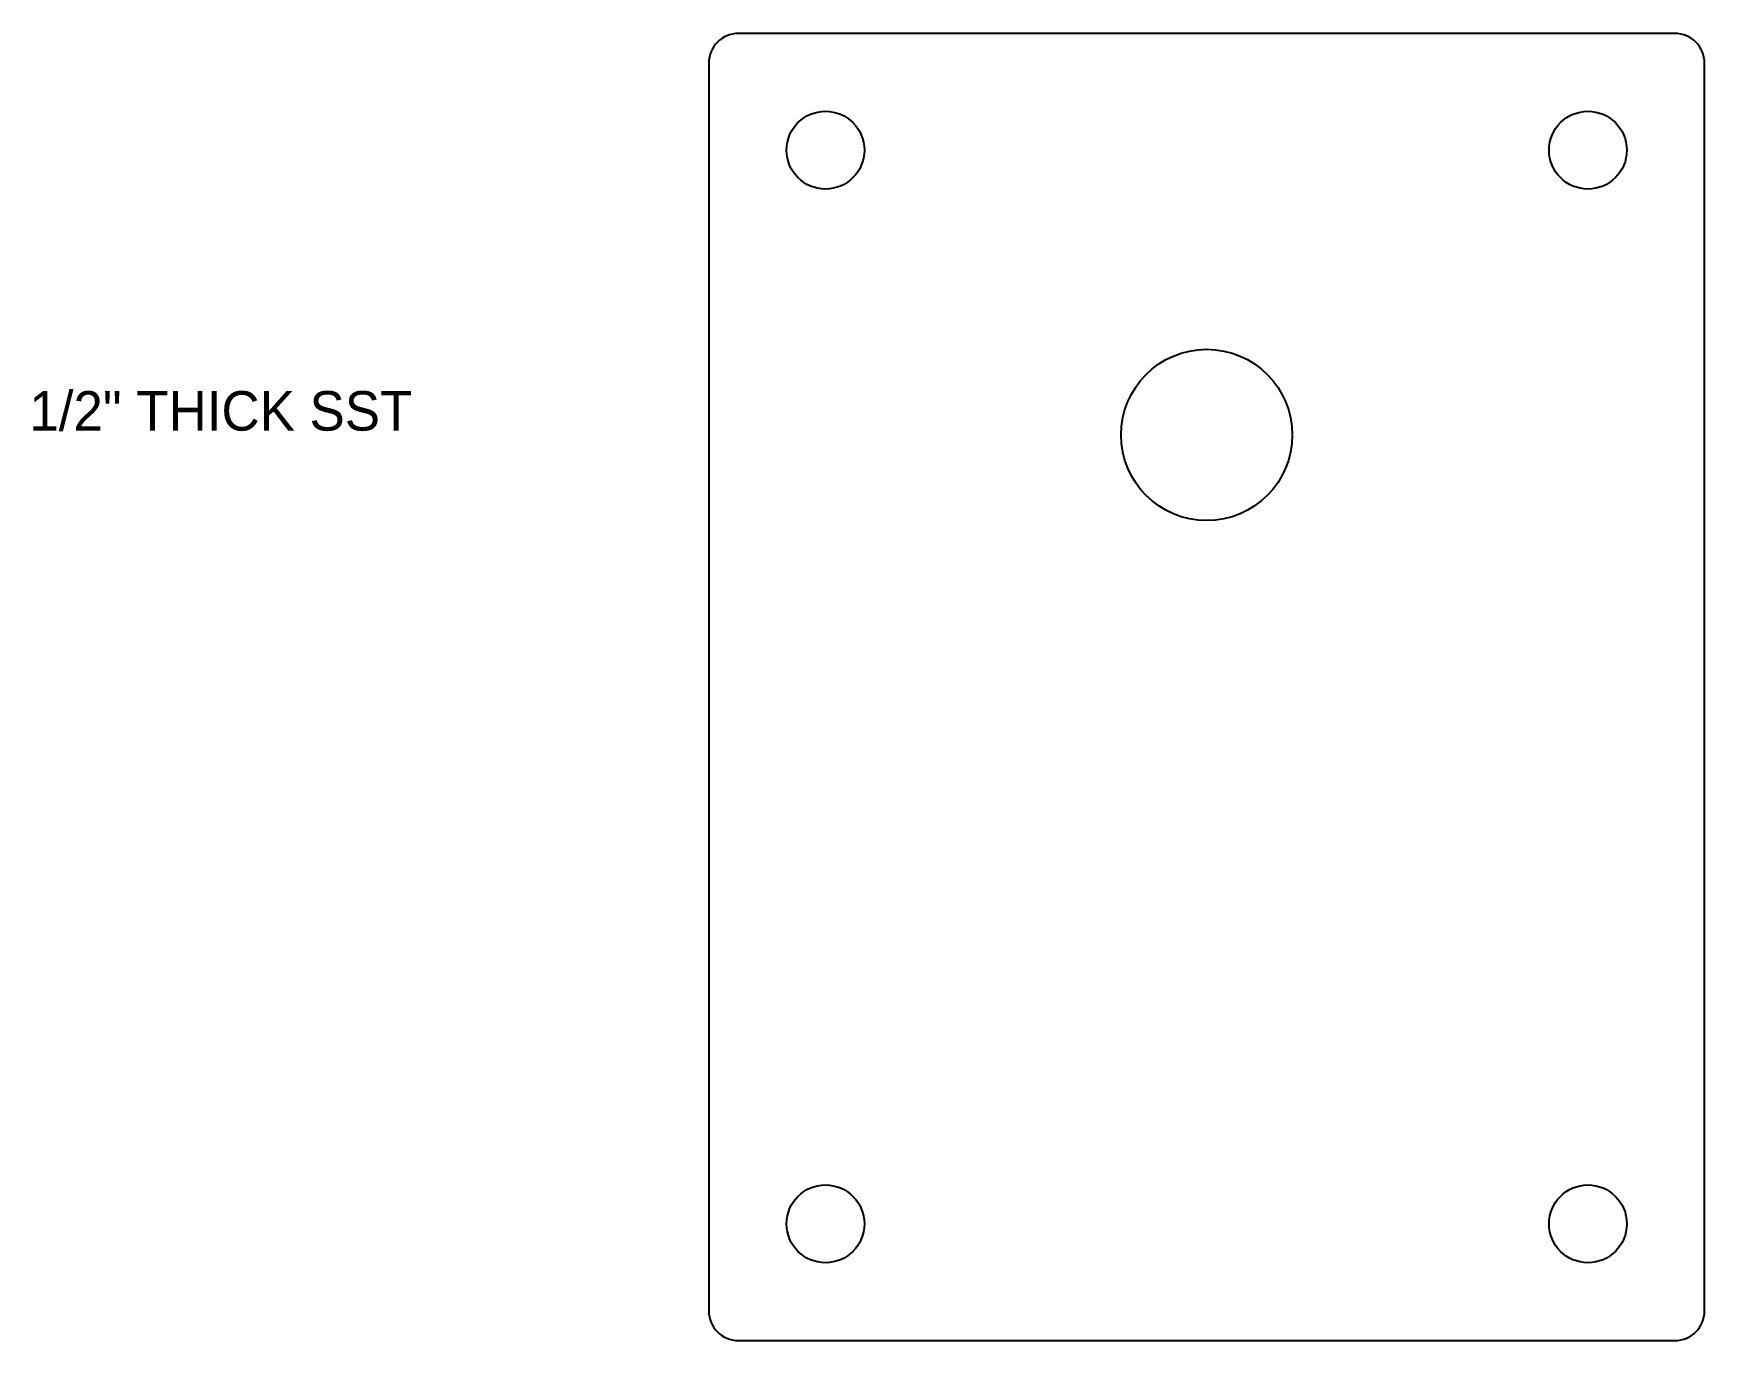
# Model space of a CAD drawing. Extents: x -14.8 to 6.3, y -8.3 to 8.3.
import ezdxf

# ---------------------------------------------------------------- set-up
doc = ezdxf.new("R2010")
doc.units = 0
doc.layers.get('0').update_dxf_attribs({"linetype": 'CONTINUOUS'})

msp = doc.modelspace()

# ---------------------------------------------------------------- linework, layer by layer
at = {"color": 7, "linetype": 'CONTINUOUS'}
for p, q in [((5.924, 8.268), (-5.924, 8.268)), ((-6.299, 7.893), (-6.299, -7.893)), ((6.299, -7.893), (6.299, 7.893)), ((-5.924, -8.268), (5.924, -8.268))]:
    msp.add_line(p, q, dxfattribs=at)
for centre, radius in [((-4.823, 6.791), 0.492), ((4.823, 6.791), 0.492), ((0, 3.189), 1.083), ((-4.823, -6.791), 0.492), ((4.823, -6.791), 0.492)]:
    msp.add_circle(centre, radius, dxfattribs=at)
for centre, start, end in [((-5.924, 7.893), 90, 180), ((5.924, 7.893), 0, 90), ((-5.924, -7.893), 180, 270), ((5.924, -7.893), 270, 0)]:
    msp.add_arc(centre, 0.375, start, end, dxfattribs=at)

# ---------------------------------------------------------------- texts
msp.add_text('1/2" THICK SST', height=0.5).set_placement((-14.895, 3.243))

doc.saveas('drawing.dxf')
